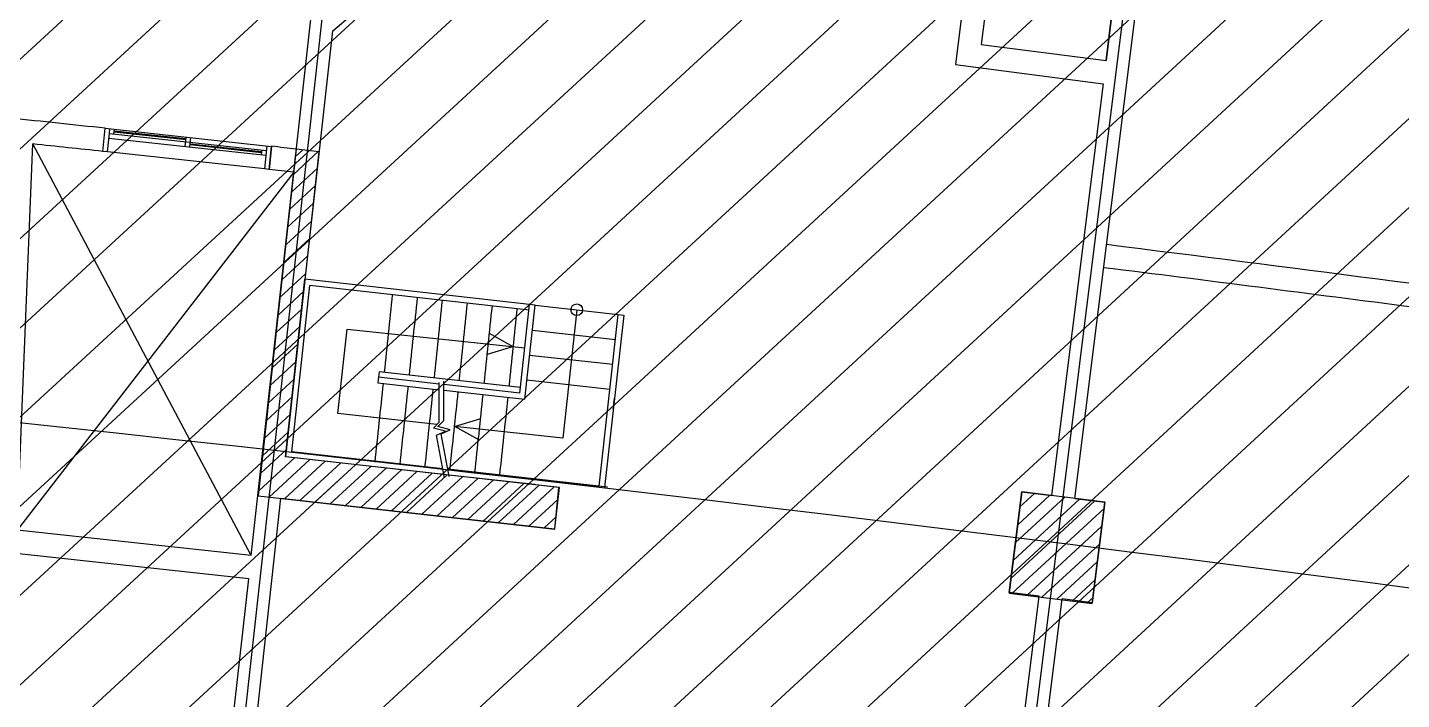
# Model space of a CAD drawing. Extents: x -678889171 to 586587, y -792238163 to 335485.
# Drawn here: x -678818938 to -678804152, y -792159393 to -792152163 of the extents above; entities that cross this region are included whole.
import ezdxf
from ezdxf.enums import TextEntityAlignment as Align

# ---------------------------------------------------------------- set-up
doc = ezdxf.new("R2010")
doc.units = 0
doc.header["$MEASUREMENT"] = 0
for name, color, linetype in [('A-FLOR-PATT', 252, 'Continuous'), ('A-SITE-PATT', 252, 'Continuous'), ('A-WALL', 252, 'Continuous')]:
    doc.layers.add(name, color=color, linetype=linetype)
doc.layers.add('BASEMENT3 LAYOUT$0$HATCH6', color=252, linetype='Continuous', lineweight=15)
doc.styles.add('Ground floor Towers$0$$Bas01-Rname$0$EN-SC', font='swissc.ttf')
doc.styles.add('Ground floor Towers$0$$Bas01-Rname$0$EN-SCL', font='swisscl.ttf')
doc.styles.add('Ground floor Towers$0$04-Ground Floor$0$V2-lower ground$0$LEVEL  FOR LICENSE LOWER GR$0$$LG- LEVEL$0$AR-SR', font='sarb.shx')

# ---------------------------------------------------------------- blocks, each defined once
blk = doc.blocks.new('A$C61C61320')
at = {"layer": 'BASEMENT3 LAYOUT$0$HATCH6'}
h = blk.add_hatch(dxfattribs=at)
h.set_pattern_fill('JIS_WOOD', color=256, scale=1000, style=0)
h.set_pattern_definition([(45, (-845711.5632553247, -470537.5133829243), (-499.9999991609842, 499.9999991609843), [])])
h.paths.add_polyline_path([(-57054.4839232408, -202715.6827627594), (-61988.72938809986, -237934.2497828866), (-80426.45722685638, -233625.2072105513), (-117920.8563015934, -232159.4412755717), (-127624.8318891085, -221284.5855308848), (-127624.8318891085, -154987.425217584), (-104462.5924733605, -154589.848100547), (-93882.62928564264, -154028.8445178776), (-93529.7361727003, -176713.0896850609), (-93352.28011348587, -178273.3977080029), (-93352.28011348587, -194674.8746110406), (-91405.28890382661, -196764.3988851835), (-82930.71560722869, -197602.72102616), (-65142.08317814791, -199622.3395659931), (-55832.26724016038, -200866.3395951205)])
blk = doc.blocks.new('GR')
at = {"layer": 'A-FLOR-PATT'}
for p, q in [((-2550, 54290), (-6351.060877021942, 8964.917325889714)), ((-11990, 46510), (-14569.32633613347, 9596.552753227174)), ((-5601.066772006137, 35540.06031464701, 1.726823701028606e-08), (-5935.141348055315, 31558.37953253612, 1.726823701028606e-08)), ((-4732.602918732408, 26719.43525382669), (-4104.282344215491, 34194.00929540218)), ((-4353.407087705884, 34214.91058248244), (-4586.794846058326, 31438.5028840006)), ((-4586.571351117521, 31438.48409678023, 1.726823701028606e-08), (-4353.629221169183, 34214.94556599629, 1.726823701028606e-08)), ((-5975.553579591004, 34066.91882258211, 1.726823701028606e-08), (-6205.096845541147, 31331.26308334088, 1.726823701028606e-08)), ((-12913.80128111598, 31419.99811734594, 4.206585423915572e-06), (-11908.13560890476, 32352.25593667649, 2.047487921674024e-06)), ((-13560.83732210691, 25744.05485625766), (-13156.30332261497, 31536.07181742955, 8.978139202865849e-07)), ((-5935.141348055315, 31558.37953253612, -8.923691633149331e-09), (-4586.794846058327, 31438.50288400059)), ((-5935.141348055315, 31558.37953253612, 1.726823701028606e-08), (-4586.571351117521, 31438.48409678023, 1.726823701028606e-08)), ((-13234.92599130483, 26822.2145669524), (-12913.80128111598, 31419.99811734594)), ((-6205.096845541147, 31331.26308334088, 1.726823701028606e-08), (-4607.836387262228, 31188.1902823507, 1.726823701028606e-08)), ((-4607.836387262228, 31188.1902823507), (-4981.727662222652, 26740.33654090595)), ((-15334.17254207231, 30024.19419406677), (-15317.21384054696, 30274.18163374797)), ((-16087.76215990653, 25914.71904129945), (-16087.76215990647, 30073.63915564489)), ((-13561.99278026511, 25744.13291996121), (-16087.76215990653, 30073.63915564501)), ((-13538.28525575381, 29902.58456005374), (-13520.98838562961, 30152.54850905118)), ((-13255.56167513662, 30132.49718796834, -6.574195595121094e-08), (-13512.22880289698, 26389.70170677057, -6.574195595121094e-08)), ((-13274.26454943002, 29859.7663789971), (-13018.11763318084, 30115.91329524628)), ((-13261.2493181944, 30049.55830552935), (-13183.35368530257, 30127.45393842118)), ((-13006.16922641569, 30115.07877821906, -6.574195595121094e-08), (-13255.56167513662, 30132.49718796834, -6.574195595121094e-08)), ((-13232.10958478646, 26820.34701084963, -6.574195595121094e-08), (-13006.14744880033, 30115.39327902708, -6.574195595121094e-08)), ((-13271.68404311698, 29884.07777316761), (-16087.76215990653, 25914.71904130655)), ((-13287.27978066553, 29669.97445246496), (-13018.24308569278, 29939.0111474377)), ((-13300.29501190106, 29480.18252593279), (-13031.25831692838, 29749.21922090548)), ((-13313.31024313657, 29290.39059940065), (-13044.27354816391, 29559.42729437331)), ((-13326.32547437219, 29100.59867286839), (-13057.28877939939, 29369.6353678412)), ((-13339.34070560767, 28910.80674633628), (-13070.30401063501, 29179.84344130894)), ((-13352.3559368432, 28721.01481980411), (-13083.31924187051, 28990.0515147768)), ((-13365.37116807871, 28531.22289327197), (-13096.33447310605, 28800.25958824463)), ((-13234.92599130507, 26822.21456695226), (-13103.86811927973, 28737.74329771995)), ((-10617.67050964895, 28560.9447216611), (-13103.86811927973, 28737.74329771995)), ((-13378.38639931427, 28341.43096673978), (-13109.34970434161, 28610.46766171244)), ((-13170.98135250575, 26877.81884978441), (-13048.11459748201, 28673.6270348792)), ((-10681.7394437252, 28505.34927771927), (-13048.11459748201, 28673.6270348792)), ((-10745.0403135188, 27607.57798635162), (-10677.56243920596, 28564.5900867873)), ((-10689.41149541503, 27543.47059144449), (-10617.71103055907, 28560.37002956099)), ((-10617.71103055907, 28560.37002956099), (-9719.93990085702, 28497.06917116628)), ((-13391.40163054987, 28151.63904020755), (-13122.36493557721, 28420.67573518021)), ((-10168.82546570805, 28528.71960036363), (-10263.95567434121, 27141.81354924236)), ((-9850.759165873626, 26641.71108726214), (-9719.939900857024, 28497.06917116625)), ((-9660.088492210163, 28492.84911393994), (-9791.288863615116, 26632.08594831201)), ((-9719.939900857024, 28497.06917116625), (-9660.088492210163, 28492.84911393994)), ((-10636.70128807749, 28291.03869065028), (-9738.930158375433, 28227.73783225557)), ((-13404.4168617854, 27961.84711367538), (-13135.38016681271, 28230.88380864807)), ((-12690.4796204119, 27308.25289028962), (-12628.15198301605, 28219.22739573242)), ((-12628.15198301603, 28219.22739573242), (-10710.47621489342, 28097.78697651316)), ((-10834.39108120812, 28105.63411812222), (-11112.51083871629, 28010.33690803839)), ((-10834.68164021205, 28101.68809083971), (-11095.84339167603, 28236.69437713196)), ((-13417.43209302099, 27772.05518714315), (-13148.39539804825, 28041.0918821159)), ((-10655.6915455959, 28021.70735173958), (-9757.92041589385, 27958.4064933449)), ((-13430.44732425653, 27582.26326061098), (-13161.41062928381, 27851.2999555837)), ((-12208.11215020342, 27771.77152107525), (-12205.54980740501, 27811.69031855481)), ((-13443.46255549201, 27392.47133407887), (-13174.42586051935, 27661.50802905153)), ((-12271.55390667117, 27716.13147725619), (-12275.64946517197, 27656.27120441949)), ((-12275.64946517197, 27656.27120441949), (-11612.69413418434, 27609.12710048544)), ((-12267.56529231397, 27775.99935510851), (-12271.66085081476, 27716.13908227198)), ((-11615.25629792088, 27669.46081751116), (-12271.5539066712, 27716.13147725616)), ((-10740.82025553256, 27667.42940577614), (-12267.56529231397, 27775.99935510851)), ((-11597.96281210475, 27262.23458729457), (-11615.93617541309, 27685.47054227724)), ((-11548.75993870788, 27279.10635436597, -2.002293386011832e-05), (-11566.73330201624, 27702.34230934858, -2.002293386011832e-05)), ((-10745.0403135188, 27607.57798635159), (-11565.18573190331, 27665.90019757481)), ((-10674.68180311432, 27752.3760128289), (-9776.910673412267, 27689.07515443419)), ((-11562.62356816679, 27605.56648054914), (-10689.41149541503, 27543.47059144449)), ((-9728.168771613227, 27535.26617978117), (-9724.325257415569, 27595.14437600144)), ((-13456.47778672763, 27202.67940754662), (-13187.44109175485, 27471.71610251939)), ((-9732.032934749835, 27475.38945194895), (-9732.012285810915, 27475.38798356088)), ((-13469.49301796313, 27012.88748101448), (-13200.45632299039, 27281.92417598722)), ((-11622.70509684623, 27235.01244756614), (-12690.4796204119, 27308.25289028962)), ((-11658.9455267367, 27195.13973344117), (-11597.96281210475, 27262.23458729457)), ((-11609.74265333984, 27212.01150051254, -2.002293386011832e-05), (-11548.75993870788, 27279.10635436597, -2.002293386011832e-05)), ((-11476.30429501325, 27182.50627314791, -2.002293386011832e-05), (-11609.74265333984, 27212.01150051254, -2.002293386011832e-05)), ((-11431.4153200147, 27221.68849786191), (-11153.77709388152, 27318.37962028678)), ((-10263.95567434121, 27141.81354924236), (-11431.40212142908, 27221.89065611613)), ((-11431.14455882749, 27225.63593300749), (-11169.30887120591, 27091.94139140649)), ((-13482.50824919867, 26823.09555448231), (-13213.47155422595, 27092.13224945503)), ((-11525.50716841012, 27165.63450607652), (-11658.9455267367, 27195.13973344117)), ((-11621.44547506383, 27119.65568695634), (-11525.50716841012, 27165.63450607652)), ((-11517.53644136254, 26665.1138074304), (-11621.44547506383, 27119.65568695634)), ((-11572.24260166697, 27136.5274540277, -2.002293386011832e-05), (-11476.30429501325, 27182.50627314791, -2.002293386011832e-05)), ((-11468.33356796566, 26681.98557450177, -2.002293386011832e-05), (-11572.24260166697, 27136.5274540277, -2.002293386011832e-05)), ((-13508.53871166971, 26443.511701418), (-13138.36945388225, 26813.68095920546)), ((-13495.52348043415, 26633.3036279502), (-13226.48678546149, 26902.34032292286)), ((-13394.00052192606, 26381.27319586501), (-12973.32911336402, 26801.94460442706)), ((-10276.80227818034, 26611.85636442524), (-13234.92599130483, 26822.2145669524)), ((-11525.66360333132, 26700.66543701361), (-13234.92599130507, 26822.21456695226)), ((-10283.7449935358, 26610.68279935734, -6.574195595121094e-08), (-13232.10958478646, 26820.34701084963, -6.574195595121094e-08)), ((-13228.98761980704, 26369.5094026874), (-12808.28877284584, 26790.2082496486)), ((-11539.64157100985, 26761.81095510995), (-13170.98135250575, 26877.81884978441)), ((-13063.97471768793, 26357.74560950988), (-12643.24843232767, 26778.47189487013)), ((-12898.96181556897, 26345.98181633221), (-12478.20809180947, 26766.7355400917)), ((-5304.267072480696, 26767.397236338, -6.574195595121094e-08), (-5396.232734435704, 25671.24837919616, -6.574195595121094e-08)), ((-5394.655941334524, 25680.36069398044), (-5304.267072480696, 26767.397236338)), ((-4407.418007538072, 26692.15260382777, -6.574195595121094e-08), (-5304.267072480696, 26767.397236338, -6.574195595121094e-08)), ((-5304.267072480696, 26767.397236338), (-4979.598307737382, 26740.15789044846)), ((-12733.94891344986, 26334.21802315468), (-12313.16775129133, 26754.99918531321)), ((-12568.93601133081, 26322.4542299771), (-12148.12741077313, 26743.26283053478)), ((-12403.92310921181, 26310.69043679946), (-11983.08707025493, 26731.52647575634)), ((-12238.91020709276, 26298.92664362187), (-11818.04672973676, 26719.79012097788)), ((-12073.89730497374, 26287.16285044426), (-11653.00638921864, 26708.05376619936)), ((-11908.88440285466, 26275.39905726671), (-11487.96604870044, 26696.31741142093)), ((-11743.87150073564, 26263.6352640891), (-11322.92570818224, 26684.58105664249)), ((-11578.85859861661, 26251.87147091149), (-11157.88536766407, 26672.84470186403)), ((-9761.9133130375, 26635.39307770034), (-11485.70497227219, 26757.97541371241)), ((-10541.72181477355, 26630.69533227663), (-11471.72700459363, 26696.82989561599)), ((-11467.47102987743, 26756.67876092871), (-9850.759165873626, 26641.71108726214)), ((-11413.84569649762, 26240.10767773385), (-10992.84502714587, 26661.1083470856)), ((-11248.83279437854, 26228.34388455629), (-10827.80468662767, 26649.37199230716)), ((-11083.81989225943, 26216.58009137877), (-10662.76434610959, 26637.63563752861)), ((-10918.8069901405, 26204.81629820107), (-10497.72400559139, 26625.89928275018)), ((-10753.79408802136, 26193.05250502357), (-10332.68366507319, 26614.16292797175)), ((-5382.778179690178, 25831.6146995618, -6.574198815351175e-08), (-4513.352490868081, 26701.04038838389, -6.574198815351175e-08)), ((-5368.679491034338, 25668.936692921, -6.574198815351175e-08), (-4413.091952249684, 26624.52423170565, -6.574198815351175e-08)), ((-5366.588518402176, 26024.58105614644, -6.574198815351175e-08), (-4676.445837008793, 26714.72373753982, -6.574198815351175e-08)), ((-5350.398857114177, 26217.54741273107, -6.574198815351175e-08), (-4839.539183149499, 26728.40708669575, -6.574198815351175e-08)), ((-5334.209195826178, 26410.51376931571, -6.574198815351175e-08), (-5002.632529290208, 26742.09043585168, -6.574198815351175e-08)), ((-5318.019534538176, 26603.48012590035, -6.574198815351175e-08), (-5165.725875430919, 26755.7737850076, -6.574198815351175e-08)), ((-4730.473567477136, 26719.25660364027), (-4407.418007538072, 26692.15260382777)), ((-4499.383669499424, 25596.00374668266, -6.574195595121094e-08), (-4407.418007538072, 26692.15260382777, -6.574195595121094e-08)), ((-4407.418007538072, 26692.15260382777), (-4497.806876395858, 25605.11606146974)), ((-10588.78118590242, 26181.28871184587), (-10291.35366566686, 26478.71623208144)), ((-10309.64948163187, 26161.38937309, -6.574195595121094e-08), (-10283.7449935358, 26610.68279935734, -6.574195595121094e-08)), ((-10308.72203015169, 26162.99069582406), (-10276.80227818034, 26611.85636442524)), ((-13698.12927324729, 20190.18544359438), (-13266.24248976927, 26373.83274852808)), ((-13512.22880289698, 26389.70170677057, -6.574195595121094e-08), (-10309.64948163187, 26161.38937309, -6.574195595121094e-08)), ((-13266.24248976927, 26373.83274852808), (-10308.72203015169, 26162.99069582406)), ((-5205.586144893694, 25655.25334376501, -6.574198815351175e-08), (-4429.281613538579, 26431.55787512012, -6.574198815351175e-08)), ((-10423.7682837832, 26169.52491866823), (-10302.16951224688, 26291.12369020455)), ((-5042.492798753049, 25641.56999460901, -6.574198815351175e-08), (-4445.471274827472, 26238.59151853459, -6.574198815351175e-08)), ((-4879.399452612409, 25627.88664545302, -6.574198815351175e-08), (-4461.660936116371, 26045.62516194906, -6.574198815351175e-08)), ((-13560.83732210691, 25744.05485625766), (-16087.76215990653, 25914.71904129945)), ((-4716.306106471762, 25614.20329629703, -6.574198815351175e-08), (-4477.850597405262, 25852.65880536353, -6.574198815351175e-08)), ((-13578.25577846743, 25494.66174016448), (-16337.76215990653, 25681.03408518285)), ((-5581.47547810871, 19566.31758551204), (-5070.793778998137, 25653.18902112995)), ((-5396.232734435704, 25671.24837919616, -6.574195595121094e-08), (-4499.383669499424, 25596.00374668266, -6.574195595121094e-08)), ((-5070.793778998137, 25653.18902112995), (-5394.655941334524, 25680.36069398044)), ((-5332.350737848639, 19545.41629870291), (-4821.669038738037, 25632.28773432129)), ((-4497.806876395858, 25605.11606146974), (-4821.669038738037, 25632.28773432129)), ((-4553.212760331121, 25600.51994714103, -6.574198815351175e-08), (-4494.040258694161, 25659.69244877799, -6.574198815351175e-08)), ((-13947.52173298725, 20207.60385411317), (-13578.25577846743, 25494.66174016448))]:
    blk.add_line(p, q, dxfattribs=at)
at = {"layer": 'A-FLOR-PATT', "extrusion": (-3.995178436222782e-16, 4.657110679814751e-16, -1)}
for p, q in [((-15334.15767572022, 30024.41333827807), (-15317.23701207793, 30273.84006327344)), ((-15317.23701207793, 30273.84006327344), (-13521.36459211144, 30152.01128504897)), ((-15284.27233072116, 30021.02920554962), (-15270.73579980732, 30220.57058554591)), ((-15274.11993253578, 30170.68524054682), (-13578.01820256741, 30055.62472777927)), ((-15270.73579980732, 30220.57058554591), (-15267.35166707887, 30270.45593054497)), ((-15270.73579980732, 30220.57058554591), (-13574.63406983895, 30105.51007277836)), ((-15220.85045480824, 30217.18645281746), (-15217.46632207978, 30267.07179781652)), ((-14446.27395423131, 30184.68653352602), (-15219.49680171686, 30237.14059081711)), ((-14445.59712768561, 30194.66360252583), (-15218.81997517117, 30247.11765981693)), ((-14451.01174005114, 30114.84705052729), (-14444.24347459423, 30214.61774052543)), ((-14401.12639505206, 30111.46291779881), (-14394.35812959514, 30211.23360779695)), ((-15284.27233072116, 30021.02920554962), (-15334.15767572022, 30024.41333827807)), ((-13588.17060075278, 29905.96869278207), (-15284.27233072116, 30021.02920554962)), ((-13626.54989447509, 30078.96299850737), (-14399.77274196068, 30131.41705579843)), ((-13625.8730679294, 30088.94006750718), (-14399.09591541499, 30141.39412479824)), ((-13624.51941483802, 30108.8942055068), (-13627.90354756648, 30059.00886050772)), ((-13571.24993711049, 30155.39541777744), (-13588.17060075278, 29905.96869278207)), ((-13521.36459211144, 30152.01128504897), (-13538.28525575373, 29902.5845600536)), ((-13538.28525575373, 29902.5845600536), (-13588.17060075278, 29905.96869278207))]:
    blk.add_line(p, q, dxfattribs=at)
at = {"layer": 'A-FLOR-PATT'}
blk.add_circle((-10168.82546570805, 28528.71960036363), 62.81824758353724, dxfattribs=at)
for centre, radius, start, end in [((-55663.02808184421, -578856.4866396398), 623364.7764122983, 74.61102897088065, 88.715678869106), ((-55662.04957572921, -578844.685925062), 622702.9587305912, 74.61095202551606, 88.71574447441284), ((-55662.04957586701, -578844.6859266991), 623102.9587322307, 78.56113400306909, 85.23635335364345), ((-55662.04957586701, -578844.6859266991), 615202.9587322307, 74.22143378566328, 85.22979167610383), ((-55662.04957586661, -578844.6859266928), 610453.5204162754, 86.21056338933019, 86.30655433221746), ((-55662.04957586707, -578844.6859266991), 610202.9587322306, 86.21060094571305, 86.28151234706621), ((-55662.04957586661, -578844.6859266928), 610453.5204162754, 86.01648971351787, 86.041587602736), ((-55662.04957586707, -578844.6859266991), 610202.9587322306, 86.01649451425267, 86.041587602736), ((-55662.04957586579, -578844.6859266795), 610452.958308877, 84.64020005769731, 85.19260657772053), ((-55662.04957586579, -578844.6859266795), 610202.958308877, 84.87695489913355, 85.19260561638244), ((-616689.1148855049, 66472.52223746435), 605718.3359062165, 356.3367461917912, 356.4162054034594), ((-616689.1148855049, 66472.52223746435), 605988.3359062165, 356.3365660409712, 356.4159898492953), ((-616689.1148855049, 66472.52223746435), 606258.3359062165, 356.336386050526, 356.4157744888896), ((-616689.1148855049, 66472.52223746435), 606528.3359062165, 356.3362062221195, 356.4155593155592), ((-616689.1148855049, 66472.52223746435), 606798.3359062165, 356.3360265557653, 356.4153443393352), ((-616689.1148855049, 66472.52223746435), 607068.3359062165, 356.3358470464443, 356.4151295535282), ((-55662.04957586701, -578844.6859266991), 607202.9587322306, 74.22143378566328, 89.82613372100917), ((-616671.1769565886, 66736.91583198527), 605718.3359062165, 356.2198414591081, 356.3003276529417), ((-616671.1769565886, 66736.91583198527), 605988.3359062165, 356.2198414591081, 356.3001637286138), ((-616671.1769565886, 66736.91583198527), 606258.3359062165, 356.2198414591081, 356.2999999513006), ((-616671.1769565886, 66736.91583198527), 606528.3359062165, 356.2198414591081, 356.2998363210024), ((-616671.1769565886, 66736.91583198527), 606798.3359062165, 356.2198414591081, 356.2996728377257), ((-616671.1769565886, 66736.91583198527), 607068.3359062165, 356.2198414591081, 356.2995094981291), ((-616611.3240795886, 66742.49122591945), 608148.3359062165, 356.2979336368081, 356.3045105279821)]:
    blk.add_arc(centre, radius, start, end, dxfattribs=at)
at = {"layer": 'A-FLOR-PATT', "style": 'Ground floor Towers$0$04-Ground Floor$0$V2-lower ground$0$LEVEL  FOR LICENSE LOWER GR$0$$LG- LEVEL$0$AR-SR', "flags": 12}
for tag, p in [('L', (30296.07288644527, 72859.53473235783)), ('P', (30237.50458115668, 72203.99769414036))]:
    blk.add_attdef(tag, text='', height=500, dxfattribs=at).set_placement(p, align=Align.RIGHT)
at = {"layer": 'A-FLOR-PATT'}
for tag, p, height, style in [('N', (85492.25876324323, 56633.4995742733), 250, 'Ground floor Towers$0$$Bas01-Rname$0$EN-SC'), ('N', (89389.48149106537, 56633.4995742733), 250, 'Ground floor Towers$0$$Bas01-Rname$0$EN-SC'), ('N', (94597.61363499537, 56633.4995742733), 250, 'Ground floor Towers$0$$Bas01-Rname$0$EN-SC'), ('AN', (85922.66280553787, 56313.08159666645), 200, 'Ground floor Towers$0$$Bas01-Rname$0$EN-SCL'), ('AN', (89819.88553336001, 56313.08159666645), 200, 'Ground floor Towers$0$$Bas01-Rname$0$EN-SCL'), ('AN', (95028.01767729002, 56313.08159666645), 200, 'Ground floor Towers$0$$Bas01-Rname$0$EN-SCL'), ('SN', (85299.47460008037, 56025.08594095582), 200, 'Ground floor Towers$0$$Bas01-Rname$0$EN-SCL'), ('F', (85927.04975899268, 56008.67972904726), 200, 'Ground floor Towers$0$$Bas01-Rname$0$EN-SCL'), ('SN', (89196.69732790251, 56025.08594095582), 200, 'Ground floor Towers$0$$Bas01-Rname$0$EN-SCL'), ('F', (89824.27248681482, 56008.67972904726), 200, 'Ground floor Towers$0$$Bas01-Rname$0$EN-SCL'), ('SN', (94404.82947183252, 56025.08594095582), 200, 'Ground floor Towers$0$$Bas01-Rname$0$EN-SCL'), ('F', (95032.40463074483, 56008.67972904726), 200, 'Ground floor Towers$0$$Bas01-Rname$0$EN-SCL')]:
    blk.add_attdef(tag, p, '', height=height, dxfattribs=dict(at, style=style))
at = {"layer": 'A-FLOR-PATT', "style": 'Ground floor Towers$0$$Bas01-Rname$0$EN-SCL', "width": 0.8}
for p in [(85305.16036184286, 56295.1433535593), (89202.383089665, 56295.1433535593), (94410.51523359501, 56295.1433535593)]:
    blk.add_attdef('FN', p, '', height=250, dxfattribs=at)

msp = doc.modelspace()

# ---------------------------------------------------------------- block references
at = {"layer": 'A-SITE-PATT', "rotation": 357.6731745000001}
msp.add_blockref('A$C61C61320', (-678706236.4347705, -791940527.995869, -212772), dxfattribs=at)

# ---------------------------------------------------------------- next in the draw order: block references
at = {"layer": 'A-WALL', "rotation": 357.6731745000001}
msp.add_blockref('GR', (-678804025.0995113, -792184118.4910543, -212772), dxfattribs=at)

doc.saveas('drawing.dxf')
